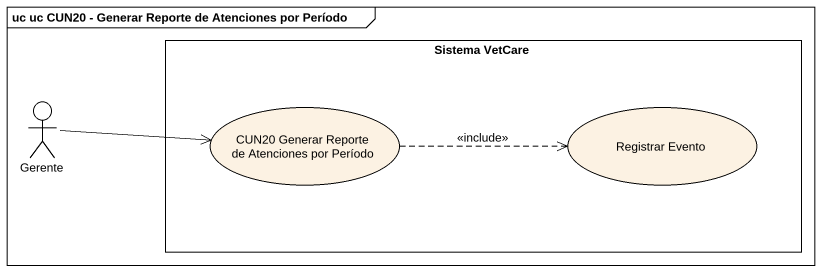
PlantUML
@startuml
mainframe uc uc CUN20 - Generar Reporte de Atenciones por Período
rectangle "Sistema VetCare" as Sistema_VetCare {
  usecase "CUN20 Generar Reporte de Atenciones por Período" as CUN20_Generar_Reporte_de
  usecase "Registrar Evento" as Registrar_Evento
}
actor Gerente
Gerente -right-> CUN20_Generar_Reporte_de
CUN20_Generar_Reporte_de .right.> Registrar_Evento : <<include>>
@enduml
